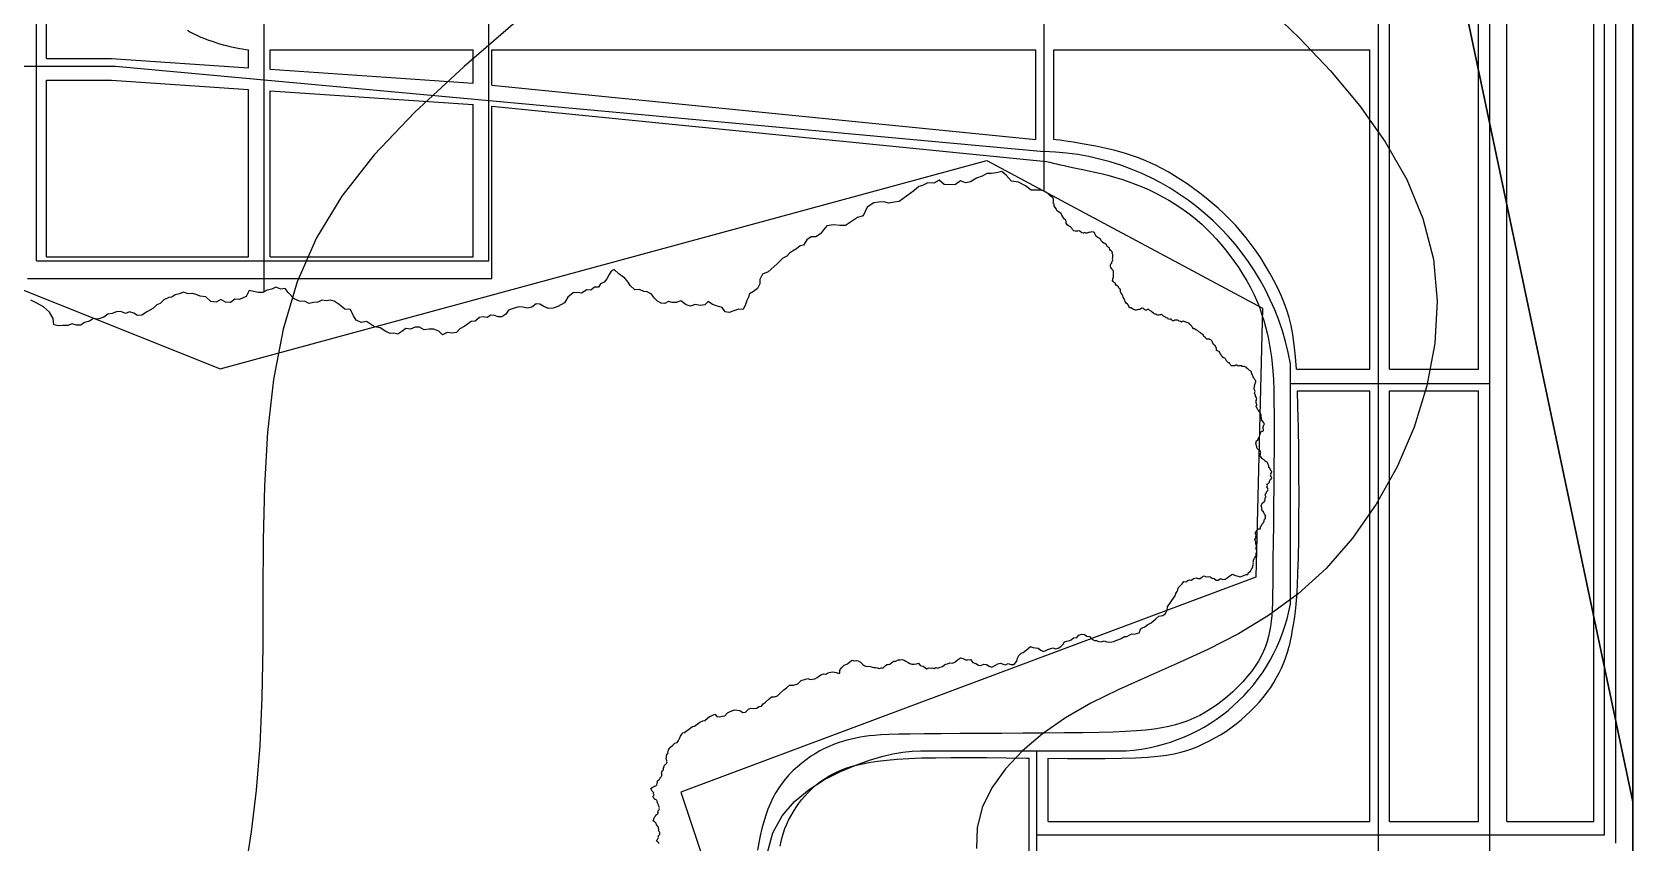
# Model space of a CAD drawing. Extents: x -15732 to 10897, y -24868 to 16165.
# Drawn here: x 1592 to 10897, y 6174 to 10889 of the extents above; entities that cross this region are included whole.
import ezdxf

# ---------------------------------------------------------------- set-up
doc = ezdxf.new("R2010")
doc.units = 0
doc.header["$MEASUREMENT"] = 0
for name, color, linetype in [('COASTLINE', 7, 'CONTINUOUS'), ('HIGHWAY', 7, 'CONTINUOUS'), ('REGIONAL_MAP', 7, 'CONTINUOUS'), ('STREETS-SPRAWL', 7, 'CONTINUOUS'), ('STREETS-SPRAWL-20M', 7, 'CONTINUOUS'), ('SUBURBS', 7, 'CONTINUOUS')]:
    doc.layers.add(name, color=color, linetype=linetype)

msp = doc.modelspace()

# ---------------------------------------------------------------- linework, layer by layer
at = {"layer": 'COASTLINE', "color": 7, "linetype": 'CONTINUOUS'}
msp.add_line((10897.1, 16165.5), (10897.1, -24373.8), dxfattribs=at)
msp.add_lwpolyline([(5237.4, 6170.3), (5234.4, 6173.8), (5233, 6176.9), (5230.3, 6180.1), (5228.2, 6181.3), (5225.7, 6182.8), (5223.1, 6185.3), (5222.2, 6188.2), (5227.4, 6194.5), (5229.8, 6198.7), (5231.8, 6202.3), (5233.4, 6205), (5232.3, 6208.7), (5233, 6212.2), (5234.2, 6216.1), (5237.3, 6220.1), (5238.8, 6222.9), (5240.7, 6226.4), (5241.8, 6230.1), (5241.1, 6233.8), (5240.2, 6236.6), (5238, 6240), (5236, 6243.3), (5234.7, 6247.5), (5235.1, 6251.9), (5233, 6256.2), (5234.1, 6260.4), (5233.4, 6264.5), (5230.6, 6267.3), (5228.6, 6269.8), (5225.6, 6274), (5224.2, 6278.4), (5221.8, 6280.8), (5219.5, 6283.5), (5219.9, 6286.9), (5217.5, 6290.5), (5214.1, 6292.3), (5211.6, 6296.2), (5207.5, 6299.2), (5201.8, 6302.8), (5203.2, 6306.3), (5205.1, 6308.7), (5206.2, 6310.9), (5206, 6313.3), (5206.5, 6316.1), (5208.3, 6319.2), (5209.7, 6321.9), (5210.5, 6324.1), (5213.3, 6326.9), (5216.3, 6330.8), (5217.9, 6333.7), (5217.4, 6337.1), (5221.8, 6337.8), (5225.2, 6340.9), (5227.7, 6342.5), (5231.5, 6346), (5231.1, 6349.1), (5230, 6352.2), (5231.2, 6355.5), (5230, 6358.8), (5233.2, 6362.9), (5235.4, 6364.8), (5237.6, 6369.3), (5238.9, 6373.2), (5237.5, 6376.6), (5238.8, 6380), (5236.4, 6383.8), (5234.1, 6387.1), (5234.5, 6390.6), (5233.5, 6394.3), (5231.4, 6397.1), (5230.9, 6400.4), (5229.4, 6403.5), (5227.9, 6407.3), (5226.3, 6411.2), (5227, 6414.9), (5225.1, 6417.1), (5224, 6419.3), (5221, 6422.6), (5219.9, 6425), (5216.6, 6426.5), (5213.7, 6427.2), (5210.4, 6429.1), (5208.2, 6432.1), (5206.9, 6434.5), (5206, 6436.4), (5203.8, 6438.1), (5201.7, 6439.4), (5202.3, 6443.1), (5202.4, 6446.9), (5205.5, 6450.2), (5208.4, 6452.8), (5206.8, 6456.2), (5205, 6459.2), (5205.2, 6462.7), (5205.9, 6466.2), (5202.8, 6469), (5200.2, 6470.4), (5197.2, 6475.4), (5195.5, 6478.7), (5192.3, 6482), (5190.5, 6486.4), (5189.6, 6490), (5191.1, 6493.7), (5194.4, 6493.7), (5197.6, 6495.2), (5201.4, 6497.8), (5204, 6501), (5210.8, 6503.6), (5217.4, 6506.5), (5223.7, 6512.7), (5225, 6519.8), (5225.9, 6523.7), (5227.4, 6526.9), (5228.6, 6530.5), (5228.4, 6534.4), (5231.3, 6537.3), (5235, 6538.1), (5236.7, 6541.6), (5239.6, 6546), (5241.9, 6549), (5242.9, 6552), (5247.2, 6555.2), (5251.6, 6561.8), (5252.4, 6566.4), (5253.7, 6571.5), (5253.3, 6576.7), (5250.4, 6581.2), (5252, 6584.7), (5253.6, 6587.7), (5257, 6593), (5261, 6596.8), (5261.6, 6599.6), (5263.1, 6602.9), (5263.3, 6605.9), (5261.3, 6609), (5263, 6611.6), (5265.9, 6615.7), (5265.2, 6619.4), (5266.8, 6623.3), (5270.8, 6627.1), (5272.9, 6630.4), (5276.3, 6632.7), (5281.4, 6637.4), (5281, 6641), (5283, 6644.9), (5282.3, 6648.6), (5282.4, 6652.4), (5280.2, 6656.6), (5278.9, 6660.3), (5278.7, 6664.2), (5279, 6668), (5278.1, 6671.6), (5279.7, 6675.4), (5279.6, 6679.1), (5279, 6682.8), (5281.9, 6686.5), (5282.2, 6689.4), (5285.2, 6692.1), (5288.5, 6693.7), (5289.1, 6696.5), (5287.6, 6699.1), (5288.3, 6701.9), (5287.9, 6704.6), (5289.7, 6707.5), (5291.4, 6710.7), (5291.5, 6713.3), (5290.8, 6715.9), (5303.4, 6731.3), (5316.9, 6742.6), (5328.9, 6754.4), (5341.5, 6758.9), (5350.4, 6769.6), (5356.4, 6780.8), (5360.5, 6795.1), (5369.7, 6807.3), (5375.8, 6814.5), (5383.6, 6816.9), (5396.4, 6825), (5406.3, 6831.4), (5417.4, 6841.1), (5432, 6851.5), (5442.3, 6853.2), (5450.5, 6858.9), (5473.3, 6877.1), (5490.8, 6884.2), (5503.2, 6886.5), (5517.8, 6899.5), (5529.5, 6909.2), (5542, 6913.8), (5549.7, 6916.1), (5560.2, 6922), (5572.8, 6908.5), (5590.7, 6906.8), (5604.1, 6911.4), (5619.5, 6912.3), (5634.6, 6930.1), (5649.6, 6937.6), (5665, 6944.8), (5676.7, 6947.1), (5690.7, 6945.5), (5705.4, 6943.8), (5723.9, 6933.2), (5738.8, 6934.3), (5756.7, 6951.1), (5769.9, 6957.2), (5786.4, 6955.7), (5803, 6957.4), (5818.1, 6966.7), (5832.1, 6968.7), (5842.1, 6982.4), (5853.6, 6991.6), (5876.1, 7012.5), (5890, 7023), (5908.2, 7022.9), (5925.6, 7029.7), (5940.2, 7045.5), (5962.5, 7064.5), (5977.1, 7075.3), (5994.1, 7092), (6017.7, 7091.1), (6042.6, 7098.6), (6063.2, 7119), (6087.5, 7127), (6101.1, 7129.4), (6115.1, 7124.4), (6128.2, 7125.6), (6142.1, 7128.8), (6155.6, 7135.2), (6176.8, 7150.6), (6191.6, 7156.7), (6205.7, 7155.7), (6215.7, 7161.8), (6225.4, 7165.9), (6235.5, 7167), (6246.4, 7168.9), (6257.1, 7167.3), (6267, 7164.2), (6276.9, 7161.6), (6286.6, 7161.3), (6286.5, 7178.1), (6298.6, 7194.4), (6312, 7208.4), (6331.4, 7215.6), (6348.3, 7228.8), (6358.7, 7235.9), (6370.8, 7233.8), (6382.9, 7235.8), (6394, 7233.7), (6407.9, 7225), (6420.4, 7210.8), (6432.3, 7203.3), (6443.6, 7199.6), (6454.7, 7202), (6465.2, 7199.4), (6475.5, 7195.2), (6485.2, 7194.9), (6495.2, 7193.3), (6505.2, 7192.9), (6515.7, 7187.4), (6528.2, 7191.9), (6539.6, 7192.9), (6551.7, 7204.3), (6561.2, 7212), (6570.4, 7211.7), (6578.9, 7214.1), (6590.8, 7225.3), (6602.1, 7230.6), (6613.7, 7230.1), (6626.3, 7239.3), (6638.9, 7238.6), (6651.4, 7240), (6661.3, 7236.4), (6671.7, 7230), (6684.1, 7223.2), (6694.2, 7217.8), (6706.3, 7212.7), (6719.1, 7214.4), (6732.2, 7214.8), (6743.7, 7219.8), (6755, 7206), (6772.2, 7201.2), (6780.2, 7195.9), (6793, 7185.5), (6803.8, 7191.4), (6813.7, 7190.2), (6824.1, 7192), (6834.8, 7187.7), (6845.6, 7193.5), (6857.7, 7191.2), (6871.4, 7195.8), (6883.4, 7199.8), (6895.1, 7208.8), (6903.2, 7212.6), (6913.2, 7216.3), (6926, 7220.6), (6941.4, 7219.1), (6955.9, 7224.5), (6970.6, 7239.3), (6989.1, 7251), (7004, 7247), (7017.1, 7239), (7031.9, 7239.1), (7046.6, 7240.4), (7060.7, 7222.3), (7078.1, 7216.5), (7093.6, 7207.9), (7106.7, 7205.8), (7123.7, 7213), (7140.2, 7211.4), (7155.4, 7201.4), (7171.7, 7196.9), (7191.9, 7207.2), (7206.3, 7214.6), (7221.3, 7219.5), (7236.6, 7213), (7251, 7210), (7266.3, 7218), (7281.5, 7210.8), (7296.3, 7212), (7304.3, 7218), (7316.7, 7231.7), (7319.2, 7249.1), (7327.4, 7263.2), (7341.2, 7276.7), (7352.3, 7281.9), (7369.6, 7294.5), (7395.1, 7316), (7409.9, 7311.1), (7423.6, 7308), (7439.8, 7306.7), (7455.1, 7294.2), (7470.2, 7287.4), (7485.1, 7292.4), (7496.8, 7299.6), (7513.1, 7304.7), (7527.2, 7308.3), (7541.2, 7303.3), (7556.8, 7307.5), (7571, 7316.6), (7586.3, 7330.2), (7592.5, 7342.8), (7607.5, 7347.9), (7622.4, 7351), (7631.5, 7354.6), (7645.2, 7366), (7664.4, 7368.6), (7677.3, 7382), (7692.6, 7388.4), (7708.7, 7386.1), (7723.6, 7375.7), (7738.1, 7373.9), (7750.3, 7360.6), (7767.7, 7351.8), (7779.7, 7351.1), (7790.5, 7344.5), (7807, 7342.6), (7823.1, 7350.1), (7839.9, 7344.2), (7855.2, 7341.7), (7867.8, 7342.8), (7879, 7346.1), (7892.2, 7351.8), (7908.4, 7356.3), (7922.6, 7362.7), (7942.6, 7374.8), (7955.8, 7373.5), (7969.1, 7381.5), (7984.8, 7390.7), (7998.3, 7388.5), (8012.5, 7392), (8026.8, 7396.5), (8036.5, 7420.1), (8059.6, 7430.5), (8077.1, 7443.8), (8096.5, 7454.3), (8123.1, 7477), (8141.9, 7492.3), (8164.2, 7495.8), (8180.7, 7507.8), (8189.3, 7527.9), (8190.9, 7547), (8213.5, 7577), (8230.5, 7602.7), (8237.6, 7614.2), (8240.7, 7624), (8247.1, 7636.3), (8251.3, 7644.4), (8253.5, 7657), (8265.3, 7668.3), (8277.3, 7679.9), (8287.6, 7694.4), (8298.6, 7692.8), (8310.7, 7700.2), (8321.1, 7703.7), (8331.4, 7701.4), (8342.7, 7710.8), (8357.4, 7715), (8369.6, 7711.3), (8381.6, 7712.2), (8391.5, 7718.6), (8404.9, 7726.4), (8416.5, 7721.1), (8428.9, 7722.7), (8440.5, 7720.4), (8450.4, 7714.5), (8463.2, 7711.4), (8474.1, 7701.3), (8486.8, 7701.9), (8500.7, 7711.7), (8513.9, 7705.8), (8526.4, 7707.2), (8538, 7715), (8547.6, 7723.1), (8559.2, 7730.6), (8569.5, 7735.9), (8580.3, 7731.8), (8593.6, 7727.6), (8603.4, 7725.7), (8614.1, 7721.3), (8625.3, 7724.5), (8638.3, 7730.3), (8649.4, 7735.1), (8658.7, 7735.1), (8661.4, 7740.5), (8662.5, 7745.7), (8667.2, 7747.8), (8673.3, 7753.6), (8676.1, 7759.1), (8680.8, 7765.3), (8685.3, 7772.9), (8686.9, 7778.8), (8688.2, 7782.5), (8687.2, 7786), (8689.1, 7791.3), (8691.9, 7794.9), (8690.5, 7798.9), (8691.5, 7802.9), (8690.6, 7807), (8691.8, 7811), (8691.7, 7815.6), (8692.4, 7820.3), (8696.2, 7824.8), (8697.2, 7831), (8701.5, 7836.2), (8705.7, 7842.2), (8707.9, 7847.1), (8707.1, 7852.4), (8706.5, 7857.6), (8708.5, 7862.6), (8711.5, 7867.5), (8710.5, 7872.6), (8708.7, 7878), (8707.5, 7882.5), (8707, 7887.6), (8707, 7892.8), (8708.5, 7897.8), (8708.9, 7902.9), (8707.9, 7907.8), (8704.7, 7913.2), (8704.6, 7918.1), (8704.7, 7923), (8703.4, 7928.8), (8700.7, 7933.1), (8700, 7939), (8703.2, 7944.5), (8706.4, 7949.5), (8706.1, 7954.1), (8704.4, 7959), (8706.2, 7963.8), (8704.6, 7969), (8701.6, 7975.2), (8706.9, 7983), (8712.1, 7992.6), (8721, 7999.5), (8729.6, 7999.5), (8731.7, 8005.3), (8732.3, 8011.3), (8735.3, 8016.8), (8740.7, 8025.3), (8743.6, 8028.8), (8747.2, 8034.2), (8749.5, 8039.4), (8754.1, 8043.4), (8752.9, 8048.4), (8754.3, 8053.5), (8758.6, 8058), (8760.8, 8061), (8761.1, 8064.9), (8760.1, 8069), (8762.3, 8073.2), (8762, 8077.3), (8759.1, 8080.3), (8755.7, 8084.8), (8754.5, 8089), (8752.2, 8092.6), (8749, 8100.2), (8742.4, 8104.2), (8741.8, 8108.3), (8740.3, 8112.7), (8740, 8116.6), (8740.9, 8120.5), (8740.8, 8124.8), (8738.5, 8128.6), (8736.4, 8134.4), (8738.2, 8140.1), (8739.5, 8144.7), (8742, 8150.3), (8746.8, 8153.3), (8752.7, 8157.9), (8755, 8162.5), (8758.6, 8166.1), (8758.7, 8169.6), (8757.7, 8173.3), (8760.1, 8177.1), (8760, 8181), (8762.3, 8184.6), (8762.9, 8188.6), (8762, 8192), (8760, 8196.3), (8760.7, 8200.3), (8762.1, 8204.2), (8763, 8206.8), (8766.6, 8210.7), (8767.9, 8215.1), (8771, 8218.8), (8774.6, 8222.7), (8776.8, 8226.8), (8775.3, 8231.2), (8775.8, 8235.5), (8773.6, 8238.9), (8769.2, 8244.2), (8770.7, 8248.8), (8772, 8252.6), (8770.4, 8257.1), (8769.7, 8261.1), (8775, 8261.8), (8779, 8266.1), (8783.8, 8272.5), (8784.7, 8277.1), (8786.3, 8281.3), (8788.2, 8285.5), (8792.5, 8288), (8797.9, 8294.1), (8795.3, 8300.2), (8791.9, 8304.2), (8791.3, 8309), (8793.2, 8313.7), (8793.9, 8318.9), (8792.8, 8324), (8795.4, 8328.4), (8797.8, 8333.2), (8793.4, 8338.6), (8788.2, 8346.8), (8787, 8352.5), (8781.5, 8357.9), (8780.7, 8366.5), (8776.5, 8374.1), (8774.9, 8380.7), (8770.1, 8387.3), (8764.7, 8390.7), (8759.8, 8394.2), (8755.7, 8398.3), (8752.6, 8401.4), (8746.2, 8406.1), (8741.3, 8408.5), (8736.3, 8417.4), (8727.2, 8423.4), (8729.9, 8426.8), (8731.7, 8431.1), (8731.8, 8435.1), (8732.7, 8439.5), (8734, 8443.5), (8732.7, 8447.6), (8731.4, 8452.3), (8727.7, 8455.7), (8723.4, 8456.9), (8720.3, 8459.9), (8717.6, 8464), (8713.5, 8468.4), (8711.7, 8471.8), (8710.4, 8476), (8711, 8479), (8709.2, 8482.3), (8707, 8486.9), (8706.2, 8492.7), (8705.7, 8498.2), (8707.3, 8503.5), (8707.9, 8507.8), (8709.3, 8512.7), (8716, 8517.1), (8718.8, 8524.4), (8724.7, 8532), (8725.6, 8537.7), (8727.6, 8544.4), (8728.5, 8550.3), (8731.8, 8555.4), (8733.9, 8562.5), (8740.9, 8567.7), (8746.1, 8568.3), (8749.2, 8572.7), (8749.6, 8578.4), (8748.6, 8583.2), (8748.4, 8588.4), (8747.5, 8594), (8749.5, 8599.2), (8752.4, 8604.7), (8755.5, 8609), (8752.9, 8612.8), (8751, 8616.2), (8746, 8623.6), (8739, 8629.6), (8740.5, 8634.8), (8738.6, 8639.7), (8738.3, 8645.2), (8736.7, 8650.1), (8734.9, 8654), (8736.3, 8658), (8736.4, 8662.4), (8734.8, 8666.7), (8732.2, 8669.3), (8731.5, 8672.2), (8727.6, 8676.3), (8726.6, 8680.7), (8723.3, 8687.2), (8717.5, 8692.5), (8715.5, 8696), (8712.6, 8700.4), (8711.1, 8706.1), (8707.9, 8710.4), (8707.5, 8715.4), (8710, 8719.9), (8710.8, 8723.7), (8709.3, 8727.8), (8707.1, 8732.2), (8707.2, 8736.8), (8707.1, 8740.7), (8706.1, 8745), (8708.6, 8749.2), (8709.9, 8753.6), (8710.1, 8757.8), (8707.7, 8761.3), (8707, 8765.8), (8703.8, 8770.9), (8703.1, 8774.6), (8704.1, 8778.3), (8701.3, 8781.9), (8699.5, 8785.8), (8698.3, 8790.3), (8698.5, 8795), (8700.6, 8799.6), (8699.7, 8804.2), (8697.8, 8808.3), (8695.6, 8812.6), (8695.3, 8817), (8695.8, 8821.4), (8697.8, 8825.4), (8697.5, 8829.1), (8698.5, 8832.8), (8697.3, 8836.4), (8699, 8839.8), (8701.9, 8844.5), (8702.9, 8848.9), (8705.5, 8854.5), (8704.6, 8858.3), (8702.9, 8862.7), (8700.3, 8867.7), (8698.2, 8870.8), (8695.9, 8875.3), (8694.4, 8878.6), (8689, 8883.7), (8687.8, 8889.9), (8686.1, 8893.5), (8684.9, 8897.8), (8681.8, 8900.5), (8679.7, 8905.2), (8679, 8912.7), (8673.3, 8918.8), (8667.1, 8922.6), (8659.4, 8931.2), (8653, 8935.3), (8648, 8941.1), (8643.6, 8941.8), (8637.9, 8944.6), (8631.9, 8944.6), (8626.2, 8943.7), (8621.4, 8948.2), (8614.8, 8948.2), (8608.4, 8948.6), (8601.9, 8946.9), (8595.1, 8951.3), (8589.2, 8951.1), (8582.6, 8949.1), (8576.4, 8948.4), (8570.1, 8947.6), (8563.7, 8948.1), (8558.5, 8953.8), (8555.2, 8957.6), (8552.6, 8961.2), (8552, 8965.4), (8548.4, 8965.8), (8544.3, 8967.2), (8540.9, 8971), (8537.9, 8973.8), (8533.2, 8979.6), (8531.3, 8985), (8529.5, 8988.6), (8525.7, 8992.5), (8517, 8994.6), (8510, 9001), (8503.2, 9011.3), (8500.2, 9018.8), (8491.3, 9031), (8476.3, 9037.2), (8477.1, 9051.8), (8468.8, 9065), (8458.3, 9073), (8453.6, 9086.5), (8449.4, 9093.3), (8442.9, 9099.1), (8436.5, 9102.3), (8428.5, 9104.2), (8421.2, 9104.2), (8413.8, 9107.4), (8410, 9114.2), (8402.8, 9119), (8398.2, 9128.5), (8386.9, 9136), (8380.9, 9142.9), (8373.3, 9146.6), (8369.7, 9150.5), (8366.7, 9154), (8361.5, 9156.5), (8355.8, 9158.2), (8348.7, 9162.7), (8342.3, 9163), (8338.5, 9169.1), (8335.2, 9173.4), (8333.3, 9178), (8328.9, 9182.5), (8325.1, 9187.2), (8320.7, 9188.8), (8318.4, 9193.1), (8317.3, 9196.1), (8310.7, 9197.5), (8304.9, 9199.9), (8299, 9201.8), (8294.7, 9204.9), (8289.2, 9206.1), (8283.8, 9207.6), (8279.1, 9205.5), (8274, 9202.1), (8267.4, 9205.7), (8260.5, 9207.5), (8255.1, 9210.6), (8249.4, 9213.1), (8244.1, 9214.5), (8239.2, 9214.5), (8233.4, 9213.2), (8227.6, 9209.3), (8223.1, 9209.7), (8218.6, 9212.7), (8216.3, 9216.1), (8213, 9219.2), (8208.9, 9218.8), (8204.8, 9218.3), (8200.9, 9219), (8196.8, 9217.8), (8193.2, 9224.4), (8186.7, 9227.5), (8182.5, 9229.8), (8180.1, 9232), (8175.5, 9233.7), (8169.4, 9237.3), (8162.3, 9243.7), (8157.2, 9247.9), (8152.6, 9245.2), (8147.1, 9245.6), (8141.3, 9243.5), (8135.7, 9242.3), (8129.8, 9244.8), (8125.1, 9248.1), (8119.1, 9248.5), (8113.5, 9249.7), (8109.8, 9253.5), (8102, 9260.3), (8099.9, 9261.9), (8096.4, 9265.6), (8091.5, 9268.2), (8087.2, 9270.9), (8083.6, 9274.4), (8080.5, 9278), (8075.8, 9275.2), (8069.7, 9271.9), (8064.6, 9271.9), (8059.9, 9273), (8055.6, 9277), (8050.5, 9281.3), (8045.2, 9282.8), (8040, 9283), (8036.4, 9279), (8031.2, 9275.7), (8025.5, 9276.3), (8020, 9274), (8014.7, 9274.1), (8010.2, 9271.2), (8005, 9272.2), (8000.4, 9273.8), (7995.1, 9276.3), (7988.5, 9279.9), (7979.6, 9284.8), (7972.5, 9285.9), (7966.2, 9293), (7963, 9302.7), (7959.1, 9306.5), (7951.2, 9313.1), (7945.9, 9321.9), (7942.9, 9329.5), (7940.3, 9337.7), (7934.4, 9347.3), (7932.3, 9354.7), (7928.5, 9362.6), (7924.2, 9368), (7920.1, 9374), (7919, 9377.6), (7916.9, 9382.6), (7918.5, 9386.9), (7918, 9391.1), (7913.5, 9395.5), (7911.5, 9398.7), (7909.5, 9401.6), (7909.1, 9403.8), (7905.6, 9409), (7903.9, 9412.6), (7899.7, 9413.9), (7893.9, 9417), (7889.2, 9422.7), (7888.7, 9429.5), (7882.7, 9432.3), (7875.1, 9437.8), (7872.4, 9444.2), (7873.1, 9450), (7874.7, 9457), (7877.1, 9462.7), (7877.4, 9469.1), (7877.1, 9475.5), (7878.7, 9482), (7877.7, 9488.5), (7878.4, 9494.5), (7877.4, 9500.5), (7871.6, 9504.9), (7869.2, 9509.5), (7867.2, 9514.4), (7861.9, 9520.5), (7859.9, 9527.2), (7860.4, 9533.9), (7862, 9540.7), (7867.5, 9545.5), (7868.9, 9551.7), (7873, 9557.9), (7873.8, 9564), (7871.8, 9570.3), (7873.3, 9577.2), (7874.4, 9583.1), (7873.8, 9589.5), (7873.8, 9596), (7871.1, 9602.7), (7872.8, 9609.5), (7867.2, 9614.9), (7860.9, 9618), (7856.5, 9625.1), (7855.1, 9632.2), (7849, 9635.9), (7842.6, 9640.7), (7836.9, 9650.9), (7827.4, 9659.2), (7821.2, 9662.3), (7814.5, 9666.9), (7806.9, 9675.3), (7803.4, 9683.6), (7797.7, 9686.6), (7793.9, 9690.1), (7787.3, 9693.5), (7780.3, 9699.1), (7775.5, 9705.4), (7773.1, 9709.8), (7772.1, 9714.5), (7767.7, 9720.7), (7761.4, 9724.5), (7752.9, 9726.7), (7746.3, 9725.7), (7738.6, 9722.5), (7731.7, 9722.6), (7723.9, 9719), (7716.6, 9718.8), (7709.2, 9723.3), (7701, 9720.4), (7693, 9722.1), (7685.1, 9729.3), (7679.6, 9732.4), (7671.2, 9730.9), (7663.4, 9730.4), (7655.3, 9731.7), (7646.7, 9733.8), (7640.1, 9740.6), (7635.7, 9749.2), (7627.1, 9755.5), (7616.5, 9761.4), (7608.3, 9768.1), (7603.6, 9776.8), (7603.1, 9786.7), (7601.6, 9796), (7598.1, 9797.9), (7593.9, 9801.7), (7588.1, 9809.5), (7583.9, 9813.6), (7577.2, 9824.4), (7574.3, 9834.7), (7562.3, 9841.4), (7553.3, 9846.9), (7547.9, 9852.3), (7546.1, 9859.3), (7538, 9868.7), (7533.4, 9878.9), (7532.2, 9887.4), (7527.7, 9893.8), (7529.6, 9901.6), (7529.2, 9909), (7529.2, 9918.1), (7524.5, 9926.2), (7518.3, 9931.3), (7508.9, 9936.6), (7505.1, 9939.8), (7501.9, 9944.9), (7496.9, 9950.3), (7490.7, 9956.2), (7460.3, 9970.3), (7428.3, 9968.9), (7398.5, 9970.4), (7367.3, 9995.1), (7326.3, 10016.4), (7284.7, 10022.2), (7254.1, 10055.9), (7228.4, 10077.3), (7197.5, 10069.6), (7166.6, 10066.6), (7141.6, 10066.2), (7114.6, 10050.7), (7080.8, 10039.8), (7046.3, 10018.6), (7016.8, 10012.8), (6988.7, 10023.9), (6960.5, 10001.7), (6926.3, 10000.9), (6893.4, 10003.4), (6863.8, 10027.3), (6834.1, 10009.5), (6798.4, 10012.1), (6768.4, 9996.4), (6746.4, 9991), (6717.4, 9966.4), (6675.4, 9935.4), (6632.3, 9904), (6602.5, 9900.1), (6573, 9894.7), (6543.6, 9900.8), (6513.9, 9900), (6484.6, 9896), (6447, 9869.8), (6423.5, 9819.4), (6389.7, 9810.3), (6360.8, 9791.3), (6320, 9763.2), (6288.3, 9763.4), (6250.4, 9767.1), (6212.6, 9762.8), (6191.9, 9739.2), (6175.9, 9716.3), (6147.4, 9698.3), (6121, 9698.1), (6096, 9681.5), (6076.6, 9650.4), (6056.6, 9646), (6035, 9629.2), (6012.6, 9615.6), (5995.4, 9604.2), (5980, 9586.8), (5955.9, 9574.7), (5923, 9541), (5871, 9494.6), (5837.8, 9481.4), (5821.5, 9450.1), (5822.9, 9425.1), (5808.1, 9397.7), (5785.8, 9379.6), (5763.2, 9367.2), (5755.6, 9347.7), (5747.3, 9327.6), (5739.5, 9304.9), (5725.4, 9276.5), (5697.6, 9277.5), (5672.1, 9267.7), (5645, 9257.8), (5620.1, 9262.4), (5603.1, 9286.9), (5575.7, 9295.9), (5547.1, 9304.3), (5522.9, 9321.9), (5503.2, 9303), (5474.7, 9298.1), (5446.1, 9304.4), (5418.6, 9294.9), (5393.4, 9302.7), (5362.7, 9326.5), (5336.4, 9317.4), (5313.3, 9316.8), (5291.2, 9321.9), (5270.2, 9310.6), (5249.6, 9311.9), (5226.9, 9325), (5211.1, 9341.5), (5192.5, 9364.6), (5168.1, 9378.3), (5148.1, 9381.3), (5123, 9391.7), (5095.7, 9391), (5069.5, 9414.7), (5057.6, 9434.8), (5037.3, 9457.7), (5023.6, 9467.6), (5002, 9483.8), (4975.8, 9507.4), (4958, 9497.7), (4947.6, 9478.8), (4932.4, 9454.7), (4916.8, 9433.7), (4897.2, 9425.6), (4884.5, 9406.3), (4861.7, 9405.4), (4841.1, 9388.9), (4816, 9389.8), (4786.4, 9371.3), (4762, 9375.4), (4737.6, 9373.2), (4707.3, 9347.4), (4686.5, 9315.4), (4648.3, 9293.3), (4621.9, 9283.3), (4594.6, 9282.5), (4567.3, 9292.6), (4544.3, 9307.6), (4522.4, 9309.1), (4497.8, 9289.9), (4469.9, 9283.8), (4445.8, 9288.7), (4421.1, 9290.6), (4389.7, 9281.3), (4361, 9271.8), (4346, 9248.1), (4323.8, 9233.4), (4301.9, 9233.8), (4279.9, 9241.5), (4258.3, 9243.3), (4237.1, 9228.3), (4215, 9233), (4192.9, 9230), (4167.2, 9208.3), (4145.5, 9205.4), (4108.8, 9179.6), (4078.6, 9164), (4059.6, 9142.9), (4035.4, 9138.3), (4004.9, 9141.4), (3977.8, 9128.2), (3955.9, 9148.9), (3927.3, 9160.9), (3899.8, 9161.8), (3871.5, 9157.4), (3843.8, 9172.5), (3819.3, 9172.1), (3791.2, 9161.6), (3765.7, 9164.8), (3742.2, 9147.5), (3717.7, 9132.4), (3695.4, 9138.6), (3673.5, 9135.8), (3649, 9146.9), (3616.1, 9168.7), (3581.9, 9174.9), (3537.2, 9205.2), (3505.4, 9200.1), (3475.8, 9213.9), (3461.4, 9239.6), (3443.9, 9275.2), (3410.1, 9277), (3377.2, 9305.4), (3349.3, 9323.7), (3324.7, 9329.3), (3301.2, 9326.5), (3277.7, 9329.3), (3253.6, 9318.7), (3228.7, 9316.1), (3203.1, 9310.3), (3179.7, 9322.4), (3146.6, 9323.3), (3115.9, 9336.8), (3081.1, 9374.9), (3062.7, 9397.9), (3037.6, 9393.6), (3010.2, 9405.7), (2985.8, 9393), (2959.3, 9388.5), (2933.1, 9374), (2907, 9374.9), (2879.8, 9380.2), (2855.1, 9385.6), (2836.5, 9351.6), (2797.8, 9334.3), (2771.3, 9335), (2745.6, 9315.7), (2716.3, 9317.6), (2690.1, 9333.8), (2662.8, 9317.6), (2631.5, 9323.2), (2601.9, 9349), (2570.2, 9352.4), (2546.2, 9363.3), (2524.7, 9369.7), (2499.3, 9367.4), (2472.7, 9376.2), (2450.4, 9366.1), (2423.9, 9360.9), (2405.2, 9346.6), (2387.9, 9346), (2357.6, 9332.6), (2336.2, 9310.7), (2317.9, 9302.7), (2294.9, 9281.4), (2263.8, 9264.2), (2230.1, 9243.6), (2206.2, 9241.4), (2183.7, 9253.5), (2159.3, 9261.5), (2135, 9253.4), (2108, 9264.6), (2084, 9261.7), (2058.5, 9251.8), (2033.6, 9248.6), (2010, 9231.7), (1974.9, 9218.8), (1950.6, 9222.9), (1926.3, 9207.8), (1897.1, 9199.6), (1876.6, 9185.1), (1850.7, 9184.6), (1825.5, 9193.3), (1800.5, 9183.5), (1772.4, 9183), (1746.3, 9180.6), (1718.8, 9187), (1714.7, 9223), (1694, 9259.8), (1658.5, 9291.4), (1620.6, 9311.6), (1585.1, 9329.6)], dxfattribs=at)
at = {"layer": 'HIGHWAY', "color": 250, "linetype": 'CONTINUOUS'}
for p, q in [((4445.8, 10982.4), (4103.1, 10689)), ((8762.8, 11040.5), (8956.2, 10856.3)), ((8956.2, 10856.3), (9139.8, 10663.1)), ((4103.1, 10689), (3816.8, 10423.2)), ((9139.8, 10663.1), (9308.6, 10461.2)), ((3816.8, 10423.2), (3581.7, 10175.1)), ((9308.6, 10461.2), (9457.6, 10250.6)), ((9457.6, 10250.6), (9582, 10031.4)), ((3581.7, 10175.1), (3392.7, 9934.5)), ((9582, 10031.4), (9676.7, 9803.9)), ((3392.7, 9934.5), (3244.8, 9691.6)), ((9676.7, 9803.9), (9737, 9568)), ((3244.8, 9691.6), (3132.7, 9436.2)), ((9737, 9568), (9759.2, 9324.8)), ((3132.7, 9436.2), (3051.4, 9161)), ((9759.2, 9324.8), (9745.6, 9077.9)), ((3051.4, 9161), (2996, 8868.4)), ((9745.6, 9077.9), (9699.8, 8831.8)), ((2996, 8868.4), (2961.4, 8563.2)), ((9699.8, 8831.8), (9625.4, 8591)), ((2961.4, 8563.2), (2942.7, 8250.3)), ((9625.4, 8591), (9526, 8360)), ((9526, 8360), (9405.2, 8143.2)), ((2942.7, 8250.3), (2935.1, 7934.6)), ((9405.2, 8143.2), (9266.7, 7945.2)), ((2935.1, 7934.6), (2933.4, 7621)), ((9266.7, 7945.2), (9114, 7770.5)), ((9114, 7770.5), (8950.7, 7622)), ((2933.4, 7621), (2932.9, 7314.5)), ((8950.7, 7622), (8779.6, 7496.8)), ((8779.6, 7496.8), (8603.6, 7390.4)), ((8603.6, 7390.4), (8425.4, 7298.5)), ((2932.9, 7314.5), (2928.4, 7019.9)), ((8425.4, 7298.5), (8247.9, 7216.5)), ((8247.9, 7216.5), (8073.7, 7140.1)), ((8073.7, 7140.1), (7905.7, 7064.8)), ((2928.4, 7019.9), (2916.1, 6741.5)), ((7746.7, 6986.2), (7599.4, 6900.7)), ((7905.7, 7064.8), (7746.7, 6986.2)), ((7599.4, 6900.7), (7465.9, 6808.1)), ((7465.9, 6808.1), (7348.6, 6709.1)), ((2916.1, 6741.5), (2895.4, 6480.8)), ((7348.6, 6709.1), (7249.7, 6604.3)), ((7249.7, 6604.3), (7171.2, 6494.6)), ((2895.4, 6480.8), (2867, 6238.8)), ((7171.2, 6494.6), (7115.5, 6380.4)), ((7115.5, 6380.4), (7084.6, 6262.6)), ((2867, 6238.8), (2831.4, 6016.3)), ((7084.6, 6262.6), (7080.9, 6141.8))]:
    msp.add_line(p, q, dxfattribs=at)
at = {"layer": 'REGIONAL_MAP', "color": 8, "linetype": 'CONTINUOUS'}
msp.add_lwpolyline([(-15732, 16165.5), (10897.1, 16165.5), (10897.1, -24373.8), (-15732, -24373.8)], close=True, dxfattribs=at)
at = {"layer": 'STREETS-SPRAWL', "color": 7, "linetype": 'CONTINUOUS'}
for p, q in [((10796, 15496), (10796, 6173.2)), ((10669.7, 6299.6), (10669.7, 14561.8)), ((10164.5, 6299.6), (10164.5, 13856.4)), ((10000.2, 8929.2), (10000.2, 13627.2)), ((9482.3, 8929.2), (9482.3, 12904.2)), ((1675.8, 10735.1), (1675.8, 12095.7)), ((2495.8, 10899.4), (2514.1, 10888.6)), ((2514.1, 10888.6), (2533.3, 10878.4)), ((2533.3, 10878.4), (2553.3, 10868.7)), ((2553.3, 10868.7), (2574.2, 10859.5)), ((2574.2, 10859.5), (2595.6, 10850.8)), ((2595.6, 10850.8), (2617.4, 10842.6)), ((2617.4, 10842.6), (2639.3, 10835)), ((2639.3, 10835), (2661.1, 10827.9)), ((2661.1, 10827.9), (2682.5, 10821.4)), ((2682.5, 10821.4), (2703.4, 10815.6)), ((2703.4, 10815.6), (2723.5, 10810.3)), ((2723.5, 10810.3), (2742.9, 10805.6)), ((2742.9, 10805.6), (2761.8, 10801.4)), ((2761.8, 10801.4), (2780.1, 10797.6)), ((2780.1, 10797.6), (2798.1, 10794.1)), ((2798.1, 10794.1), (2815.8, 10790.8)), ((1675.8, 10735.1), (2054.2, 10735.1)), ((2054.2, 10735.1), (2850.6, 10680.8)), ((2815.8, 10790.8), (2833.2, 10787.7)), ((2833.2, 10787.7), (2850.6, 10784.7)), ((2850.6, 10680.8), (2850.6, 10784.7)), ((2976.9, 10672.2), (2976.9, 10784.7)), ((2976.9, 10784.7), (4157, 10784.7)), ((4157, 10591.7), (4157, 10784.7)), ((4265.4, 10580.8), (4265.4, 10784.7)), ((4265.4, 10784.7), (7426.8, 10784.7)), ((7426.8, 10265.1), (7426.8, 10784.7)), ((7531.7, 10264), (7531.7, 10784.7)), ((7531.7, 10784.7), (9368.6, 10784.7)), ((9368.6, 8929.2), (9368.6, 10784.7)), ((1675.8, 9582.3), (1675.8, 10608.8)), ((1675.8, 10608.8), (2054.2, 10608.8)), ((2054.2, 10608.8), (2850.6, 10555.4)), ((2976.9, 10672.2), (4157, 10591.7)), ((2850.6, 9582.3), (2850.6, 10555.4)), ((2976.9, 9582.3), (2976.9, 10546.9)), ((2976.9, 10546.9), (4157, 10467.8)), ((4265.4, 10580.8), (7426.8, 10265.1)), ((4157, 9582.3), (4157, 10467.8)), ((4265.4, 9456), (4265.4, 10457.7)), ((4265.4, 10457.7), (7489.1, 10135.9)), ((7545.3, 10262.1), (7531.7, 10263.9)), ((7565.9, 10259.4), (7545.3, 10262.1)), ((7589.1, 10256.1), (7565.9, 10259.4)), ((7615.2, 10252.3), (7589.1, 10256.1)), ((7643.8, 10248), (7615.2, 10252.3)), ((7674.5, 10243.1), (7643.8, 10248)), ((7706.9, 10237.6), (7674.5, 10243.1)), ((7740.6, 10231.5), (7706.9, 10237.6)), ((7775.1, 10224.9), (7740.6, 10231.5)), ((7810.1, 10217.8), (7775.1, 10224.9)), ((7845.1, 10210.1), (7810.1, 10217.8)), ((7879.8, 10201.8), (7845.1, 10210.1)), ((7914.2, 10192.7), (7879.8, 10201.8)), ((7948.5, 10182.8), (7914.2, 10192.7)), ((7982.8, 10171.9), (7948.5, 10182.8)), ((8017.2, 10159.7), (7982.8, 10171.9)), ((8051.9, 10146.2), (8017.2, 10159.7)), ((8086.9, 10131.2), (8051.9, 10146.2)), ((7489.1, 10135.9), (7508, 10131.5)), ((7508, 10131.5), (7527.2, 10127)), ((7527.2, 10127), (7547.2, 10122.5)), ((7547.2, 10122.5), (7568.1, 10117.7)), ((7568.1, 10117.7), (7590.4, 10112.8)), ((7590.4, 10112.8), (7614.4, 10107.6)), ((7614.4, 10107.6), (7640.4, 10102)), ((7640.4, 10102), (7668.7, 10096.1)), ((7668.7, 10096.1), (7699.7, 10089.7)), ((7699.7, 10089.7), (7733.1, 10082.7)), ((7733.1, 10082.7), (7768.5, 10075)), ((7768.5, 10075), (7805.5, 10066.4)), ((7805.5, 10066.4), (7844, 10056.8)), ((7844, 10056.8), (7883.4, 10046)), ((8122.4, 10114.5), (8086.9, 10131.2)), ((8158.6, 10096), (8122.4, 10114.5)), ((8195.2, 10075.8), (8158.6, 10096)), ((8232.1, 10053.9), (8195.2, 10075.8)), ((8269.2, 10030.5), (8232.1, 10053.9)), ((7883.4, 10046), (7923.6, 10033.9)), ((7923.6, 10033.9), (7964, 10020.4)), ((7964, 10020.4), (8004.5, 10005.3)), ((8004.5, 10005.3), (8044.8, 9988.7)), ((8044.8, 9988.7), (8084.6, 9970.8)), ((8084.6, 9970.8), (8123.8, 9951.7)), ((8306.3, 10005.7), (8269.2, 10030.5)), ((8343.2, 9979.7), (8306.3, 10005.7)), ((8379.8, 9952.4), (8343.2, 9979.7)), ((8123.8, 9951.7), (8162.2, 9931.5)), ((8162.2, 9931.5), (8199.4, 9910.5)), ((8199.4, 9910.5), (8235.4, 9888.7)), ((8235.4, 9888.7), (8269.8, 9866.2)), ((8269.8, 9866.2), (8302.6, 9843.2)), ((8416, 9924), (8379.8, 9952.4)), ((8451.5, 9894.7), (8416, 9924)), ((8486.3, 9864.2), (8451.5, 9894.7)), ((8520.4, 9832.7), (8486.3, 9864.2)), ((8302.6, 9843.2), (8333.9, 9819.5)), ((8333.9, 9819.5), (8363.8, 9795.1)), ((8363.8, 9795.1), (8392.7, 9769.6)), ((8553.8, 9799.9), (8520.4, 9832.7)), ((8586.3, 9765.7), (8553.8, 9799.9)), ((8392.7, 9769.6), (8420.7, 9743.1)), ((8420.7, 9743.1), (8448.1, 9715.3)), ((8448.1, 9715.3), (8475.1, 9686.1)), ((8475.1, 9686.1), (8501.8, 9655.3)), ((8618, 9730.2), (8586.3, 9765.7)), ((8648.9, 9693.2), (8618, 9730.2)), ((8678.8, 9654.6), (8648.9, 9693.2)), ((8501.8, 9655.3), (8528.4, 9622.9)), ((8528.4, 9622.9), (8554.8, 9588.9)), ((8554.8, 9588.9), (8580.7, 9553.6)), ((8707.7, 9614.4), (8678.8, 9654.6)), ((8735.5, 9572.8), (8707.7, 9614.4)), ((1675.8, 9582.3), (2850.6, 9582.3)), ((2976.9, 9582.3), (4157, 9582.3)), ((8580.7, 9553.6), (8605.7, 9517.3)), ((8605.7, 9517.3), (8629.8, 9480)), ((8762, 9530.3), (8735.5, 9572.8)), ((8787.1, 9487.1), (8762, 9530.3)), ((1565.7, 9456), (4265.4, 9456)), ((8629.8, 9480), (8652.5, 9442.2)), ((8652.5, 9442.2), (8673.6, 9403.9)), ((8673.6, 9403.9), (8692.9, 9365.4)), ((8810.6, 9443.5), (8787.1, 9487.1)), ((8832.4, 9399.9), (8810.6, 9443.5)), ((8852.2, 9356.6), (8832.4, 9399.9)), ((8692.9, 9365.4), (8710.1, 9326.8)), ((8710.1, 9326.8), (8725.5, 9288.4)), ((8869.9, 9314), (8852.2, 9356.6)), ((8885.4, 9271.8), (8869.9, 9314)), ((8725.5, 9288.4), (8739, 9250.3)), ((8739, 9250.3), (8750.9, 9212.5)), ((8750.9, 9212.5), (8761.3, 9175.2)), ((8898.9, 9228.5), (8885.4, 9271.8)), ((8910.5, 9181.8), (8898.9, 9228.5)), ((8761.3, 9175.2), (8770.4, 9138.5)), ((8770.4, 9138.5), (8778.3, 9102.6)), ((8920.3, 9129.7), (8910.5, 9181.8)), ((8928.6, 9069.8), (8920.3, 9129.7)), ((8778.3, 9102.6), (8785.1, 9067.5)), ((8785.1, 9067.5), (8791.1, 9033.1)), ((8791.1, 9033.1), (8796.3, 8997.8)), ((8935.5, 9000.1), (8928.6, 9069.8)), ((8796.3, 8997.8), (8800.7, 8959.8)), ((8800.7, 8959.8), (8804.3, 8917.3)), ((8940.6, 8929.2), (8935.5, 9000.1)), ((8804.3, 8917.3), (8807.1, 8868.3)), ((8807.1, 8868.3), (8809.2, 8811)), ((8940.9, 8929.2), (9368.6, 8929.2)), ((9482.3, 8929.2), (10000.2, 8929.2)), ((8809.2, 8811), (8810.7, 8743.6)), ((8946.6, 8802.9), (9368.6, 8802.9)), ((8949.6, 8711.3), (8946.6, 8802.9)), ((9368.6, 6299.6), (9368.6, 8802.9)), ((9482.3, 6299.6), (9482.3, 8802.9)), ((9482.3, 8802.9), (10000.2, 8802.9)), ((10000.2, 6299.6), (10000.2, 8802.9)), ((8810.7, 8743.6), (8811.5, 8664.2)), ((8811.5, 8664.2), (8811.7, 8571.9)), ((8952.4, 8588.2), (8949.6, 8711.3)), ((8811.7, 8571.9), (8811.4, 8469.1)), ((8954.4, 8457.2), (8952.4, 8588.2)), ((8811.4, 8469.1), (8810.7, 8359.4)), ((8955.7, 8322.6), (8954.4, 8457.2)), ((8810.7, 8359.4), (8809.7, 8246.2)), ((8956.1, 8188.7), (8955.7, 8322.6)), ((8809.7, 8246.2), (8808.5, 8133)), ((8955.7, 8059.8), (8956.1, 8188.7)), ((8808.5, 8133), (8807.2, 8023.1)), ((8807.2, 8023.1), (8806, 7920.1)), ((8954.5, 7940), (8955.7, 8059.8)), ((8806, 7920.1), (8804.9, 7827.3)), ((8952.7, 7833.7), (8954.5, 7940)), ((8804.9, 7827.3), (8804, 7747.4)), ((8950.1, 7744), (8952.7, 7833.7)), ((8804, 7747.4), (8803.2, 7679.5)), ((8946.9, 7670.1), (8950.1, 7744)), ((8803.2, 7679.5), (8802.3, 7622.1)), ((8943.3, 7609.8), (8946.9, 7670.1)), ((8801.1, 7573.4), (8799.5, 7531.8)), ((8802.3, 7622.1), (8801.1, 7573.4)), ((8935.4, 7522.1), (8939.4, 7561.1)), ((8939.4, 7561.1), (8943.3, 7609.8)), ((8794.3, 7463.4), (8790.4, 7433.2)), ((8797.3, 7495.7), (8794.3, 7463.4)), ((8799.5, 7531.8), (8797.3, 7495.7)), ((8923.7, 7442.7), (8927.4, 7464.9)), ((8927.4, 7464.9), (8931.3, 7490.7)), ((8931.3, 7490.7), (8935.4, 7522.1)), ((8779, 7374.7), (8771.1, 7345.9)), ((8785.4, 7403.8), (8779, 7374.7)), ((8790.4, 7433.2), (8785.4, 7403.8)), ((8906.9, 7348.6), (8910.6, 7366.7)), ((8910.6, 7366.7), (8914, 7384.8)), ((8914, 7384.8), (8917.1, 7403.2)), ((8917.1, 7403.2), (8920.3, 7422.4)), ((8920.3, 7422.4), (8923.7, 7442.7)), ((8735.9, 7259.7), (8719.7, 7230.7)), ((8749.8, 7288.6), (8735.9, 7259.7)), ((8761.4, 7317.2), (8749.8, 7288.6)), ((8771.1, 7345.9), (8761.4, 7317.2)), ((8875.3, 7242.6), (8883.9, 7266.7)), ((8883.9, 7266.7), (8891.2, 7289.3)), ((8891.2, 7289.3), (8897.4, 7310.3)), ((8897.4, 7310.3), (8902.5, 7329.9)), ((8902.5, 7329.9), (8906.9, 7348.6)), ((8679.2, 7171.4), (8655, 7141.4)), ((8700.8, 7201.3), (8679.2, 7171.4)), ((8719.7, 7230.7), (8700.8, 7201.3)), ((8840.8, 7163.3), (8853.8, 7190.7)), ((8853.8, 7190.7), (8865.3, 7217.2)), ((8865.3, 7217.2), (8875.3, 7242.6)), ((8600.6, 7082.1), (8571, 7053.6)), ((8628.7, 7111.5), (8600.6, 7082.1)), ((8655, 7141.4), (8628.7, 7111.5)), ((8771.3, 7050.1), (8791.4, 7078.6)), ((8791.4, 7078.6), (8809.6, 7107)), ((8809.6, 7107), (8826.1, 7135.4)), ((8826.1, 7135.4), (8840.8, 7163.3)), ((8508.7, 7000.1), (8476.7, 6975.9)), ((8540.3, 7026.1), (8508.7, 7000.1)), ((8571, 7053.6), (8540.3, 7026.1)), ((8700.9, 6966.9), (8725.9, 6994.2)), ((8725.9, 6994.2), (8749.4, 7022)), ((8749.4, 7022), (8771.3, 7050.1)), ((8345.1, 6899), (8310.4, 6884.4)), ((8378.9, 6915.3), (8345.1, 6899)), ((8412, 6933.5), (8378.9, 6915.3)), ((8444.5, 6953.7), (8412, 6933.5)), ((8476.7, 6975.9), (8444.5, 6953.7)), ((8590, 6866.1), (8619.1, 6889.7)), ((8619.1, 6889.7), (8647.4, 6914.5)), ((8647.4, 6914.5), (8674.7, 6940.3)), ((8674.7, 6940.3), (8700.9, 6966.9)), ((6430.4, 6792.9), (6404.9, 6788.7)), ((6457.8, 6796.5), (6430.4, 6792.9)), ((6489.2, 6799.5), (6457.8, 6796.5)), ((6526.6, 6802.1), (6489.2, 6799.5)), ((6572.2, 6804.2), (6526.6, 6802.1)), ((6627.9, 6806), (6572.2, 6804.2)), ((6695.7, 6807.4), (6627.9, 6806)), ((6777.9, 6808.5), (6695.7, 6807.4)), ((6875.4, 6809.4), (6777.9, 6808.5)), ((6985.4, 6810.1), (6875.4, 6809.4)), ((7104.3, 6810.7), (6985.4, 6810.1)), ((7228.3, 6811.3), (7104.3, 6810.7)), ((7353.6, 6812), (7228.3, 6811.3)), ((7476.6, 6812.8), (7353.6, 6812)), ((7593.5, 6813.8), (7476.6, 6812.8)), ((7700.4, 6815.1), (7593.5, 6813.8)), ((7794.7, 6816.8), (7700.4, 6815.1)), ((7876.9, 6819), (7794.7, 6816.8)), ((7948.4, 6821.8), (7876.9, 6819)), ((8010.8, 6825.5), (7948.4, 6821.8)), ((8065.6, 6830), (8010.8, 6825.5)), ((8114.1, 6835.7), (8065.6, 6830)), ((8158, 6842.5), (8114.1, 6835.7)), ((8198.6, 6850.7), (8158, 6842.5)), ((8237.3, 6860.3), (8198.6, 6850.7)), ((8274.5, 6871.5), (8237.3, 6860.3)), ((8310.4, 6884.4), (8274.5, 6871.5)), ((8467.7, 6784.3), (8499.1, 6802.8)), ((8499.1, 6802.8), (8529.9, 6822.6)), ((8529.9, 6822.6), (8560.3, 6843.7)), ((8560.3, 6843.7), (8590, 6866.1)), ((6171.2, 6708.7), (6144.4, 6693)), ((6198, 6722.8), (6171.2, 6708.7)), ((6224.5, 6735.4), (6198, 6722.8)), ((6250.9, 6746.5), (6224.5, 6735.4)), ((6277, 6756.2), (6250.9, 6746.5)), ((6302.9, 6764.7), (6277, 6756.2)), ((6328.6, 6772.1), (6302.9, 6764.7)), ((6354.2, 6778.4), (6328.6, 6772.1)), ((6379.6, 6784), (6354.2, 6778.4)), ((6404.9, 6788.7), (6379.6, 6784)), ((8230.8, 6692.2), (8269.7, 6701.4)), ((8269.7, 6701.4), (8304.9, 6711.8)), ((8304.9, 6711.8), (8338.3, 6723.6)), ((8338.3, 6723.6), (8371.1, 6736.8)), ((8371.1, 6736.8), (8403.7, 6751.3)), ((8403.7, 6751.3), (8435.9, 6767.1)), ((8435.9, 6767.1), (8467.7, 6784.3)), ((6040.6, 6616.6), (6016.6, 6594.5)), ((6065.6, 6637.6), (6040.6, 6616.6)), ((6091.4, 6657.4), (6065.6, 6637.6)), ((6117.7, 6675.9), (6091.4, 6657.4)), ((6144.4, 6693), (6117.7, 6675.9)), ((6292.8, 6597), (6328.3, 6610.4)), ((6328.3, 6610.4), (6367, 6622.4)), ((6367, 6622.4), (6409.2, 6633)), ((6409.2, 6633), (6455.1, 6642.2)), ((6455.1, 6642.2), (6505.3, 6649.9)), ((6505.3, 6649.9), (6560.4, 6656.3)), ((6560.4, 6656.3), (6621, 6661.3)), ((6621, 6661.3), (6687.9, 6665.2)), ((6687.9, 6665.2), (6761.7, 6668)), ((6761.7, 6668), (6843.2, 6669.8)), ((6843.2, 6669.8), (6933, 6670.6)), ((6933, 6670.6), (7031.9, 6670.7)), ((7031.9, 6670.7), (7140, 6670.1)), ((7140, 6670.1), (7254.9, 6669)), ((7254.9, 6669), (7373.7, 6667.6)), ((7373.7, 6667.6), (7388.6, 6667.5)), ((7388.6, 4384.6), (7388.6, 6667.4)), ((7498.8, 6666.3), (7611.5, 6665.3)), ((7498.8, 6299.6), (7498.8, 6666.2)), ((7611.5, 6665.3), (7724.5, 6664.8)), ((7724.5, 6664.8), (7829.8, 6665.1)), ((7829.8, 6665.1), (7924.5, 6666.4)), ((7924.5, 6666.4), (8006.3, 6669)), ((8006.3, 6669), (8076.1, 6672.8)), ((8076.1, 6672.8), (8135.7, 6678)), ((8135.7, 6678), (8186.7, 6684.5)), ((8186.7, 6684.5), (8230.8, 6692.2)), ((5951.9, 6521.6), (5932.9, 6494.9)), ((5972.1, 6547), (5951.9, 6521.6)), ((5993.7, 6571.3), (5972.1, 6547)), ((6016.6, 6594.5), (5993.7, 6571.3)), ((6150.4, 6511.2), (6175.3, 6530.7)), ((6175.3, 6530.7), (6201.6, 6549.1)), ((6201.6, 6549.1), (6229.8, 6566.4)), ((6229.8, 6566.4), (6260.1, 6582.3)), ((6260.1, 6582.3), (6292.8, 6597)), ((5898.8, 6436.8), (5883.6, 6405)), ((5915.3, 6466.7), (5898.8, 6436.8)), ((5932.9, 6494.9), (5915.3, 6466.7)), ((6047.2, 6400.9), (6065.1, 6424.1)), ((6065.1, 6424.1), (6084.3, 6446.9)), ((6084.3, 6446.9), (6104.9, 6469.1)), ((6104.9, 6469.1), (6126.9, 6490.6)), ((6126.9, 6490.6), (6150.4, 6511.2)), ((5856.6, 6335.4), (5844.8, 6297.2)), ((5869.5, 6371.3), (5856.6, 6335.4)), ((5883.6, 6405), (5869.5, 6371.3)), ((5989.6, 6306.3), (6002, 6330)), ((6002, 6330), (6015.7, 6353.7)), ((6015.7, 6353.7), (6030.8, 6377.4)), ((6030.8, 6377.4), (6047.2, 6400.9)), ((5834.1, 6257.3), (5824.6, 6216.1)), ((5844.8, 6297.2), (5834.1, 6257.3)), ((5959.9, 6233.3), (5968.6, 6258)), ((5968.6, 6258), (5978.4, 6282.3)), ((5978.4, 6282.3), (5989.6, 6306.3)), ((7498.8, 6299.6), (9368.6, 6299.6)), ((9482.3, 6299.6), (10000.2, 6299.6)), ((10164.5, 6299.6), (10669.7, 6299.6)), ((5816.3, 6174.2), (5809.1, 6132.3)), ((5824.6, 6216.1), (5816.3, 6174.2)), ((5940.6, 6155.8), (5945.9, 6182.3)), ((5945.9, 6182.3), (5952.3, 6208.1)), ((5952.3, 6208.1), (5959.9, 6233.3))]:
    msp.add_line(p, q, dxfattribs=at)
at = {"layer": 'STREETS-SPRAWL-20M', "color": 252, "linetype": 'CONTINUOUS'}
for p, q in [((1619, 9559.5), (1619, 16165.5)), ((2942.3, 9379.1), (2942.3, 16165.5)), ((4247.4, 9559.5), (4247.4, 16165.5)), ((7474, 9963.9), (7474, 16165.5)), ((10731.5, 6221.8), (10731.5, 16165.5)), ((10064.5, -4060.1), (10064.5, 13811.5)), ((9417.3, -4060.1), (9417.3, 12856.5)), ((-1045.6, 10690.7), (2078.2, 10690.7)), ((2078.2, 10690.7), (7474, 10194.1)), ((1619, 9559.5), (4247.4, 9559.5)), ((8906.1, 7563.6), (8906.1, 8960.5)), ((8906.1, 8846.2), (10064.5, 8846.2)), ((6595, 6692.2), (6653.5, 6702.1)), ((6653.5, 6702.1), (6707.3, 6707.7)), ((6707.3, 6707.7), (6757.5, 6710.1)), ((6757.5, 6710.1), (6805.3, 6710.5)), ((6805.3, 6710.5), (6852, 6709.7)), ((6852, 6709.7), (7952.2, 6709.7)), ((7432.8, 2640.1), (7432.8, 6709.7)), ((6291.2, 6589.4), (6379.4, 6626.8)), ((6379.4, 6626.8), (6459.1, 6655.6)), ((6459.1, 6655.6), (6530.6, 6677.1)), ((6530.6, 6677.1), (6595, 6692.2)), ((6108.2, 6484.5), (6199.1, 6542.4)), ((6199.1, 6542.4), (6291.2, 6589.4)), ((6024.1, 6414.4), (6108.2, 6484.5)), ((5897.7, 6232.8), (5952.2, 6330.9)), ((5952.2, 6330.9), (6024.1, 6414.4)), ((5866.2, 6118.8), (5897.7, 6232.8)), ((7432.8, 6221.8), (10731.5, 6221.8))]:
    msp.add_line(p, q, dxfattribs=at)
for centre, radius, start, end in [((7436.2, 8702.2), 1492.4, 9.96804, 88.55079), ((7881.9, 7748.1), 1040.7, 273.87548, 349.7909)]:
    msp.add_arc(centre, radius, start, end, dxfattribs=at)
at = {"layer": 'SUBURBS', "color": 9, "linetype": 'CONTINUOUS'}
msp.add_lwpolyline([(-1128.4, 16165.5), (-7669.8, 16165.5), (-3292.9, 14460.7), (-3312.4, 11334.3), (2686.4, 8930.9), (7141.5, 10142.4), (8743.8, 9282.6), (8704.7, 7719.4), (5363.3, 6468.9), (6151.9, 4104.6), (6221.6, 2710.8), (7136.3, 1700.4), (7481.8, 455.2), (8128.5, -870.2), (8118.5, -1521.3), (8108.5, -2222.6), (8540.5, -2202.8), (8646.1, -2630.9), (10897.1, -3705.6), (10897.1, 6413.7), (9596, 12578), (4505.4, 12742.3)], close=True, dxfattribs=at)
at = {"layer": 'SUBURBS', "color": 12, "linetype": 'CONTINUOUS'}
msp.add_lwpolyline([(10897.1, 16165.5), (-1128.4, 16165.5), (4505.4, 12742.3), (9596, 12578), (10897.1, 6413.7)], close=True, dxfattribs=at)

doc.saveas('drawing.dxf')
